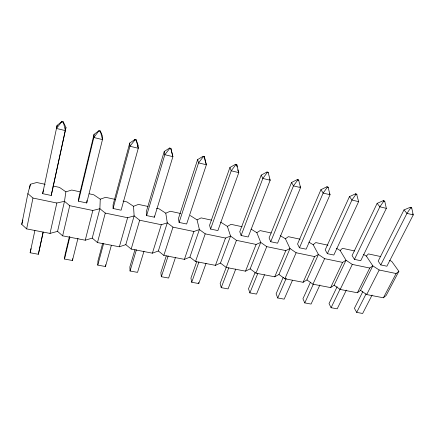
<?xml version="1.0" encoding="UTF-8"?>
<svg xmlns="http://www.w3.org/2000/svg" width="435" height="435" viewBox="0 0 435 435"><rect width="100%" height="100%" fill="white"/><g stroke="black" fill="none" stroke-linecap="round" stroke-linejoin="round"><path stroke-width="0.65" d="M102.693 243.323L97.94 260.962L97.777 265.122L105.493 266.53L105.526 264.746M89.213 193.798L93.742 194.777L100.246 199.181L99.881 208.718L92.242 238.108L85.249 240.207L62.635 235.841L57.572 231.355L50.02 233.405L26.649 228.892L21.75 224.373L27.889 193.646L30.379 184.239L36.774 182.51L45.207 184.326M94.047 134.371L93.824 137.503L102.464 139.597L100.354 130.989L99.033 130.669L94.047 134.371L78.838 197.506L78.452 201.209L86.734 202.955L102.464 139.597L102.584 136.454L100.354 130.989M78.452 201.209L93.824 137.503L99.033 130.669M86.734 202.955L86.929 200.481M69.41 236.64L65.016 254.888L64.494 259.042L72.455 260.5L72.64 258.716M52.994 186.001L59.486 187.398L65.881 191.83L64.489 201.307L57.572 231.355M65.962 127.526L51.221 195.467L42.657 193.662L57.126 125.372L61.911 121.528L63.276 121.865L65.962 127.526L51.221 195.467M34.909 230.409L30.151 252.773L38.362 254.274L43.081 232.241M57.126 125.372L56.447 128.45L65.397 130.62L63.276 121.865M29.596 188.159L30.379 184.239M26.649 228.892L32.957 198.05L27.889 193.646M56.447 128.45L61.911 121.528M30.151 252.773L31.054 248.624M42.657 193.662L43.456 189.986M38.362 254.274L43.212 232.094M50.02 233.405L56.838 203.014L64.489 201.307L69.725 205.695L92.818 210.491L99.881 208.718L105.281 213.085L127.618 217.723L134.132 215.891L139.673 220.23L161.293 224.726L167.29 222.829L172.972 227.152L193.907 231.502L199.409 229.555L205.217 233.851L225.499 238.065L230.545 236.069L236.461 240.343L256.123 244.432L260.728 242.393L266.747 246.64L285.817 250.603L290.009 248.521L296.126 252.746L314.625 256.59L318.431 254.47L324.63 258.667L342.59 262.397L346.026 260.25L352.301 264.42L369.745 268.042L372.828 265.856L379.179 270.005L396.127 273.528L398.873 271.309L391.859 261.555L389.662 260.282M62.635 235.841L69.725 205.695M64.494 259.042L69.883 236.716M72.455 260.5L77.968 238.282M85.249 240.207L92.818 210.491M21.75 224.373L22.892 219.969M123.056 201.084L126.933 201.922L133.529 206.299L134.132 215.891L125.818 244.644L119.353 246.797L97.462 242.567L105.281 213.085M129.722 143.071L113.084 204.787L113.089 208.506L121.109 210.197L138.276 148.275L137.977 145.083L136.182 139.809L134.904 139.494L129.722 143.071L129.924 146.252L113.089 208.506M97.777 265.122L103.693 243.257M137.618 146.388L137.977 145.083M105.493 266.53L111.344 245.411M119.353 246.797L127.618 217.723M156.518 208.289L159.101 208.849L165.784 213.199L167.29 222.829L158.351 250.984L152.386 253.175L131.18 249.081L139.673 220.23M135.019 249.57L129.869 266.856L130.049 271.01L137.531 272.375L144.001 251.196M164.223 151.483L146.252 211.834L146.622 215.575L154.392 217.212L172.896 156.66L170.814 148.33L169.579 148.025L164.223 151.483L164.821 154.708L146.622 215.575M130.049 271.01L136.411 249.728M152.386 253.175L161.293 224.726M190.291 215.564L197.06 219.887L199.409 229.555L189.888 257.123L184.396 259.358L163.843 255.388L172.972 227.152M166.29 255.862L160.852 272.571L161.352 276.725L168.611 278.052L175.484 257.433M197.604 159.618L178.393 218.664L179.106 222.421L186.631 224.009L206.386 164.773L204.309 156.573L203.118 156.279L197.604 159.618L198.572 162.88L179.106 222.421M161.352 276.725L168.171 255.872M184.396 259.358L193.907 231.502M220.556 222.078L227.391 226.374L230.545 236.069L220.474 263.083L215.428 265.35L195.5 261.5L205.217 233.851M196.702 261.739L190.927 278.123L191.732 282.272L198.779 283.555L206.065 263.344M229.914 167.491L209.55 225.286L210.589 229.055L217.881 230.593L238.793 172.624L236.732 164.55L235.574 164.267L229.914 167.491L231.23 170.792L210.589 229.055M191.732 282.272L198.925 261.962M215.428 265.35L225.499 238.065M236.461 240.343L220.143 283.511L221.225 287.655L228.065 288.905L235.748 269.08M261.212 175.12L239.767 231.708L241.11 235.487L248.184 236.983L270.173 180.231L268.123 172.276L267.003 172.004L261.212 175.12L262.849 178.453L241.11 235.487M221.225 287.655L228.815 267.742M220.474 263.083L226.195 267.433L245.525 271.163L256.123 244.432M245.525 271.163L250.152 268.863L260.728 242.393L256.829 232.671L251.077 229.114M255.068 272.587L248.521 288.748L249.875 292.885L256.519 294.098L264.507 274.789M291.537 182.515L269.091 237.94L270.717 241.729L277.584 243.176L300.574 187.594L298.54 179.764L297.453 179.497L291.537 182.515L293.478 185.875L300.574 187.594L299.905 186.474M280.189 235.601L285.409 238.782L290.009 248.521L278.96 274.474L274.735 276.807L255.976 273.185L266.747 246.64M249.875 292.885L257.776 273.49M270.717 241.729L293.478 185.875L297.763 180.003L297.453 179.497M274.735 276.807L285.817 250.603M283.196 277.367L276.105 293.837L277.709 297.964L284.175 299.144L292.499 280.194M320.932 189.682L297.562 243.992L299.454 247.787L306.12 249.19L330.04 194.733L328.017 187.017L326.968 186.756L320.932 189.682L323.161 193.069L330.04 194.733L329.387 193.765M308.855 242.126L313.167 244.72L318.431 254.47L306.941 279.922L303.086 282.282L284.876 278.764L296.126 252.746M277.709 297.964L286.225 278.318M299.454 247.787L323.161 193.069L327.321 187.273L328.371 187.528M303.086 282.282L314.625 256.59M310.487 282.206L302.934 298.791L304.772 302.907L311.058 304.054L319.915 284.974M349.452 196.631L325.211 249.869L327.354 253.665L333.824 255.03L358.619 201.655L356.608 194.053L355.591 193.803L349.452 196.631L351.948 200.04L358.619 201.655M306.941 279.922L312.939 284.185L324.63 258.667M304.772 302.907L313.341 284.224M327.354 253.665L351.948 200.04L355.982 194.32L356.999 194.57M312.939 284.185L330.627 287.6L342.59 262.397M330.627 287.6L334.118 285.219L346.026 260.25L340.143 250.489L336.342 248.238M337.13 286.714L329.029 303.603L331.089 307.708L337.201 308.828L346.363 290.091M377.123 203.379L352.073 255.579L354.454 259.38L360.74 260.701L386.34 208.37L384.779 201.4L384.344 200.878L383.355 200.633L377.123 203.379L379.869 206.804L386.34 208.37M331.089 307.708L340.186 288.894M354.454 259.38L379.869 206.804L383.784 201.155L384.779 201.4M334.118 285.219L340.197 289.449L352.301 264.42M340.197 289.449L357.385 292.771L369.745 268.042M357.385 292.771L360.539 290.362L372.828 265.856L366.362 256.101L363.633 254.502M362.779 291.7L354.416 308.29L356.695 312.384L362.643 313.472L372.088 295.071M403.984 209.926L378.184 261.125L380.788 264.926L386.9 266.215L413.25 214.89L411.733 208.028L411.271 207.506L410.308 207.267L403.984 209.926L406.964 213.367L413.25 214.89L412.385 213.906M356.695 312.384L366.074 293.908M380.788 264.926L406.964 213.367L410.77 207.789L411.733 208.028M360.539 290.362L366.689 294.566L379.179 270.005M366.689 294.566L383.398 297.796L396.127 273.528M398.873 271.309L386.231 295.365L383.398 297.796M267.003 172.004L267.264 172.505L262.849 178.453L270.173 180.231L269.602 179.117M235.574 164.267L235.786 164.767L231.23 170.792L238.793 172.624L237.63 169.867M203.118 156.279L203.275 156.774L198.572 162.88L206.386 164.773L205.505 162.048M169.579 148.025L169.677 148.514L164.821 154.708L172.896 156.66L170.814 148.33M134.904 139.494L134.942 139.972L129.924 146.252L138.276 148.275L136.182 139.809M366.362 256.101L368.363 253.904L380.799 256.579M340.143 250.489L342.443 248.32L354.732 250.968M313.167 244.72L315.783 242.583L327.957 245.204M285.409 238.782L288.356 236.678L300.226 239.234M256.829 232.671L260.13 230.599L271.25 232.991M227.391 226.374L231.061 224.34L242.121 226.722M197.06 219.887L201.122 217.892L211.486 220.126M165.784 213.199L170.264 211.252L180.601 213.476M133.529 206.299L138.444 204.401L148.128 206.484M100.246 199.181L105.623 197.332L115.308 199.42M65.881 191.83L71.748 190.041L80.16 191.851M32.957 198.05L56.838 203.014M61.813 121.996L63.184 122.333M99.011 131.136L100.333 131.462M134.942 139.972L136.22 140.287M169.677 148.514L170.917 148.819M203.275 156.774L204.472 157.068M235.786 164.767L236.944 165.05M267.264 172.505L268.39 172.782M297.763 180.003L298.85 180.269M278.96 274.474L284.876 278.764M250.152 268.863L255.976 273.185M189.888 257.123L195.5 261.5M158.351 250.984L163.843 255.388M125.818 244.644L131.18 249.081M92.242 238.108L97.462 242.567M410.308 207.267L410.77 207.789M383.355 200.633L383.784 201.155M355.591 193.803L355.982 194.32M326.968 186.756L327.321 187.273M198.529 282.375L198.779 283.555M204.309 156.573L205.331 161.499M236.732 164.55L237.064 166.937M154.24 215.967L154.392 217.212"/></g></svg>
